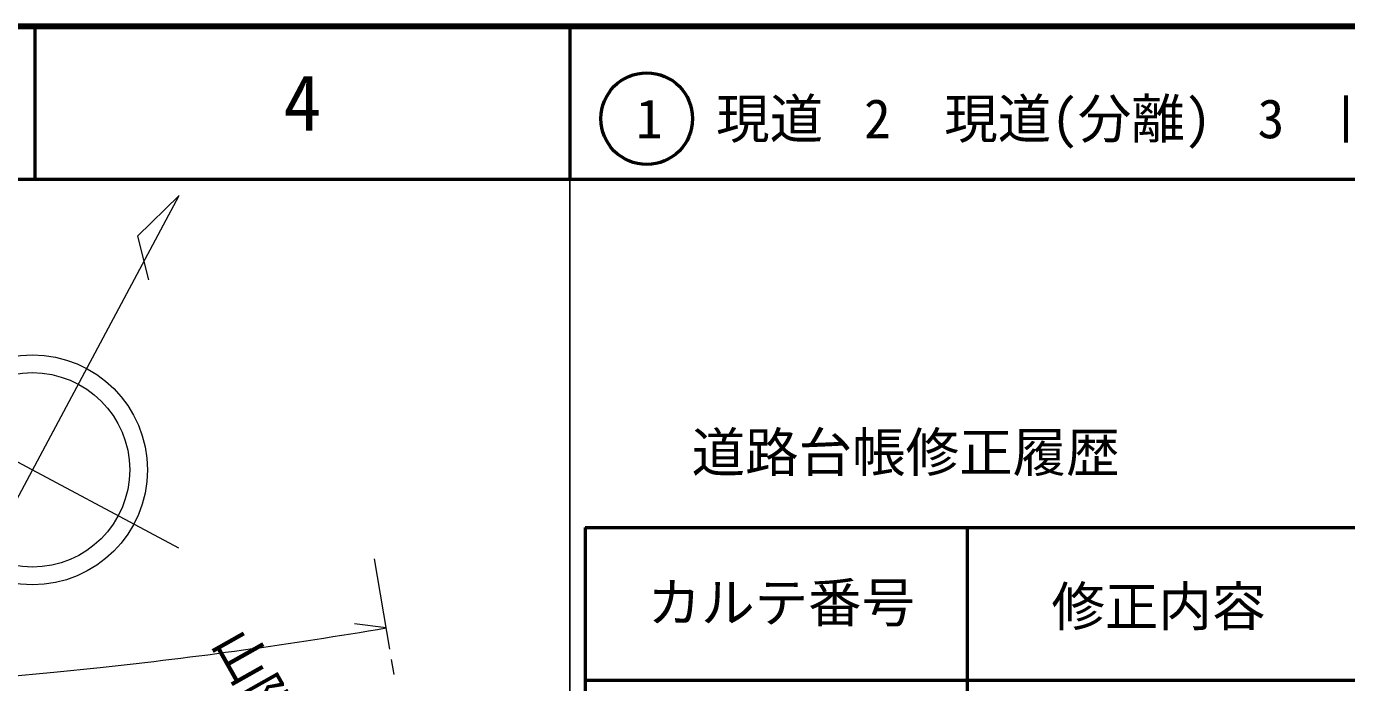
# Model space of a CAD drawing. Units: millimetres at full size, sheet at 1:1000; details may follow other scales. Extents: x 40000 to 680000, y 20000 to 380000.
# Drawn here: x 543448 to 629821, y 337031 to 380000 of the extents above; entities that cross this region are included whole.
import ezdxf
from ezdxf.enums import TextEntityAlignment as Align

# ---------------------------------------------------------------- set-up
doc = ezdxf.new("R2010")
doc.units = ezdxf.units.MM
doc.header["$LTSCALE"] = 1000
for name, color, linetype, lineweight in [('M-BMK', 2, 'Continuous', 13), ('M-BMK-SRVR', 3, 'Continuous', 13), ('M-STR-HTXT', 7, 'Continuous', 13), ('M-TTL', 2, 'Continuous', 140), ('M-TTL-BAND', 7, 'Continuous', 25), ('M-TTL-FRAM', 2, 'Continuous', 50), ('M-TTL-LINE', 7, 'Continuous', 50)]:
    doc.layers.add(name, color=color, linetype=linetype, lineweight=lineweight)
doc.layers.add('M-BMK-HTXT', color=7, linetype='Continuous')
doc.layers.add('M-TTL-TXT', color=7, linetype='Continuous')
doc.styles.add('ＭＳ ゴシック', font='')
doc.styles.add('ＭＳ Ｐゴシック', font='')
doc.styles.get('ＭＳ ゴシック').set_extended_font_data('MS Gothic')
doc.styles.get('ＭＳ Ｐゴシック').set_extended_font_data('MS PGothic')

msp = doc.modelspace()

# ---------------------------------------------------------------- linework, layer by layer
at = {"layer": 'M-BMK'}
for p, q in [((567229, 339231), (566229, 345147)), ((567512, 337555), (567345, 338541))]:
    msp.add_line(p, q, dxfattribs=at)
at = {"layer": 'M-BMK-SRVR'}
msp.add_line((533555, 356455), (553401, 345848), dxfattribs=at)
msp.add_lwpolyline([(536946, 338063), (553445, 368930), (550708, 366260), (551429, 363397)], dxfattribs=at)
for radius in [7526, 6368]:
    msp.add_circle((543839, 350959), radius, dxfattribs=at)
at = {"layer": 'M-STR-HTXT'}
msp.add_line((566995, 340611), (564923, 340870), dxfattribs=at)
msp.add_lwpolyline([(542003, 337419), (545251, 337717), (548272, 338022)], dxfattribs=at)
msp.add_arc((514506, 651207), 315000, 276.15343, 279.59205, dxfattribs=at)
at = {"layer": 'M-TTL'}
msp.add_line((680000, 380000), (40000, 380000), dxfattribs=at)
at = {"layer": 'M-TTL-BAND'}
msp.add_line((579000, 20000), (579000, 370000), dxfattribs=at)
at = {"layer": 'M-TTL-FRAM'}
for q in [(580000, 287197), (680000, 347197)]:
    msp.add_line((580000, 347197), q, dxfattribs=at)
at = {"layer": 'M-TTL-LINE'}
for p, q in [((543997, 380000), (543997, 370000)), ((579000, 380000), (579000, 370000)), ((40000, 370000), (680000, 370000)), ((605000, 347197), (605000, 287197)), ((580000, 337197), (680000, 337197))]:
    msp.add_line(p, q, dxfattribs=at)
msp.add_circle((584031, 373958), 3000, dxfattribs=at)

# ---------------------------------------------------------------- texts
at = {"layer": 'M-BMK-HTXT', "style": 'ＭＳ Ｐゴシック'}
msp.add_text('山陽自動車道', height=2566, rotation=299.459, dxfattribs=at).set_placement((560089, 330131), align=Align.BOTTOM_CENTER)
at = {"layer": 'M-TTL-TXT', "style": 'ＭＳ ゴシック'}
for s, height, p in [('4', 3666, (561497, 375000)), ('1\u3000現道', 2566, (589448, 373958)), ('2\u3000現道(分離)', 2566, (609619, 373958)), ('3\u3000旧道', 2566, (630121, 373958)), ('道路台帳修正履歴', 2566, (600968, 352113)), ('カルテ番号', 2566, (592839, 342277)), ('修正内容', 2566, (617509, 342023))]:
    msp.add_text(s, height=height, dxfattribs=at).set_placement(p, align=Align.MIDDLE_CENTER)

doc.saveas('drawing.dxf')
